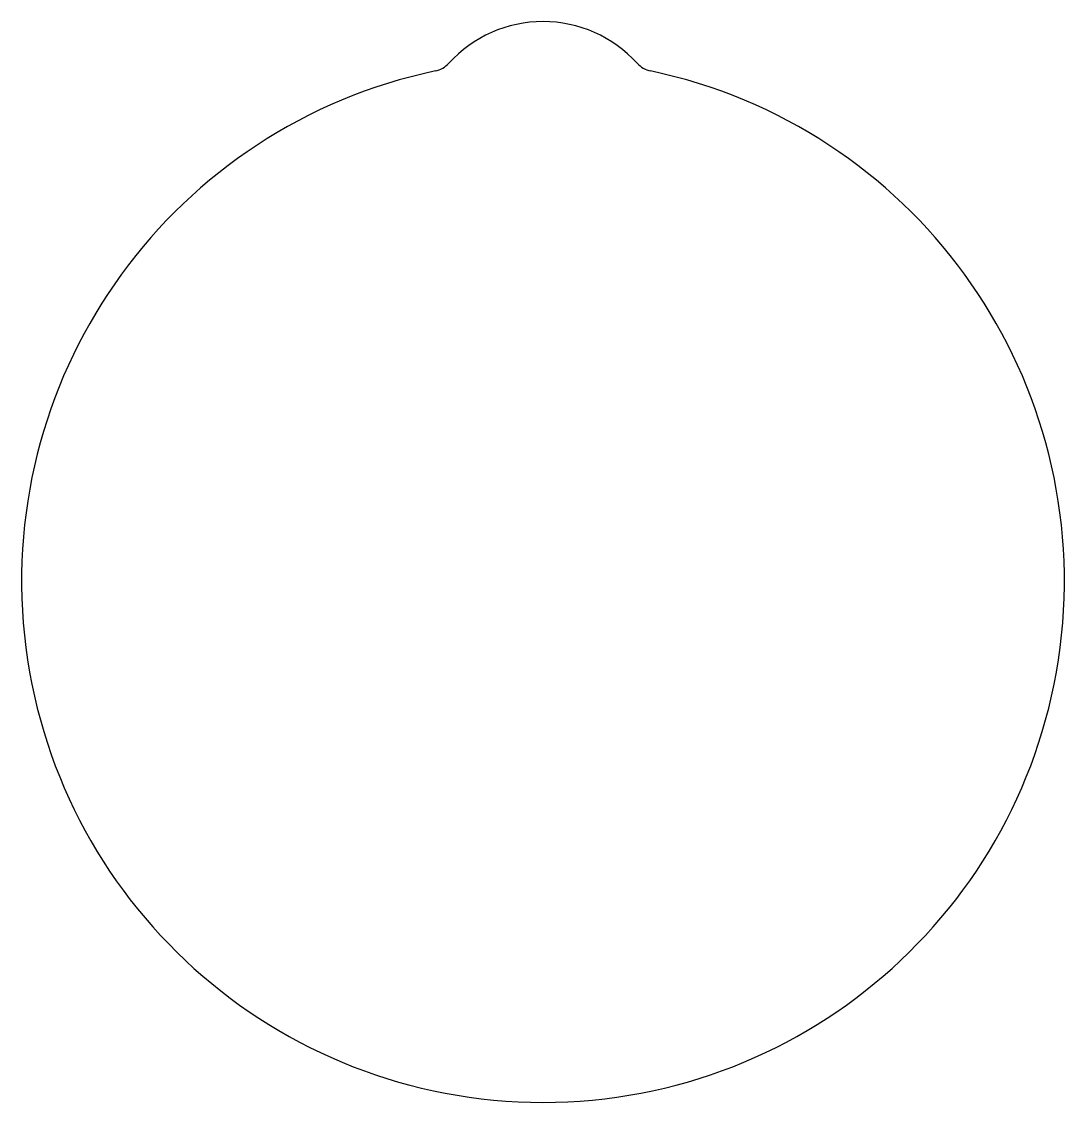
# Model space of a CAD drawing. Header units: millimetres. Extents: x -6.2 to 6.2, y -6.2 to 6.6.
import ezdxf

# ---------------------------------------------------------------- set-up
doc = ezdxf.new("R2010")
doc.units = ezdxf.units.MM

msp = doc.modelspace()

# ---------------------------------------------------------------- linework, layer by layer
for centre, radius, start, end in [((0, 5.1), 1.5, 42.2831, 137.7169), ((0, 0), 6.15, -258.0848, 78.0848), ((-1.332, 6.311), 0.3, -78.0848, -42.2831), ((1.332, 6.311), 0.3, -137.7169, -101.9152)]:
    msp.add_arc(centre, radius, start, end)

doc.saveas('drawing.dxf')
